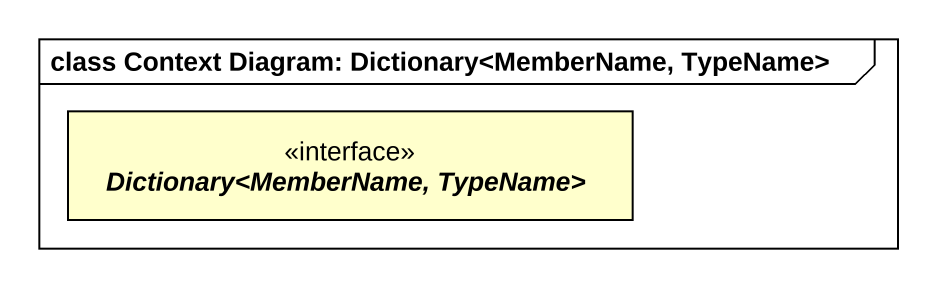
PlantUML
@startuml
mainframe class Context Diagram: Dictionary<MemberName, TypeName>
hide circle
hide empty members
interface "Dictionary<MemberName, TypeName>" as Dictionary_MemberName
@enduml
